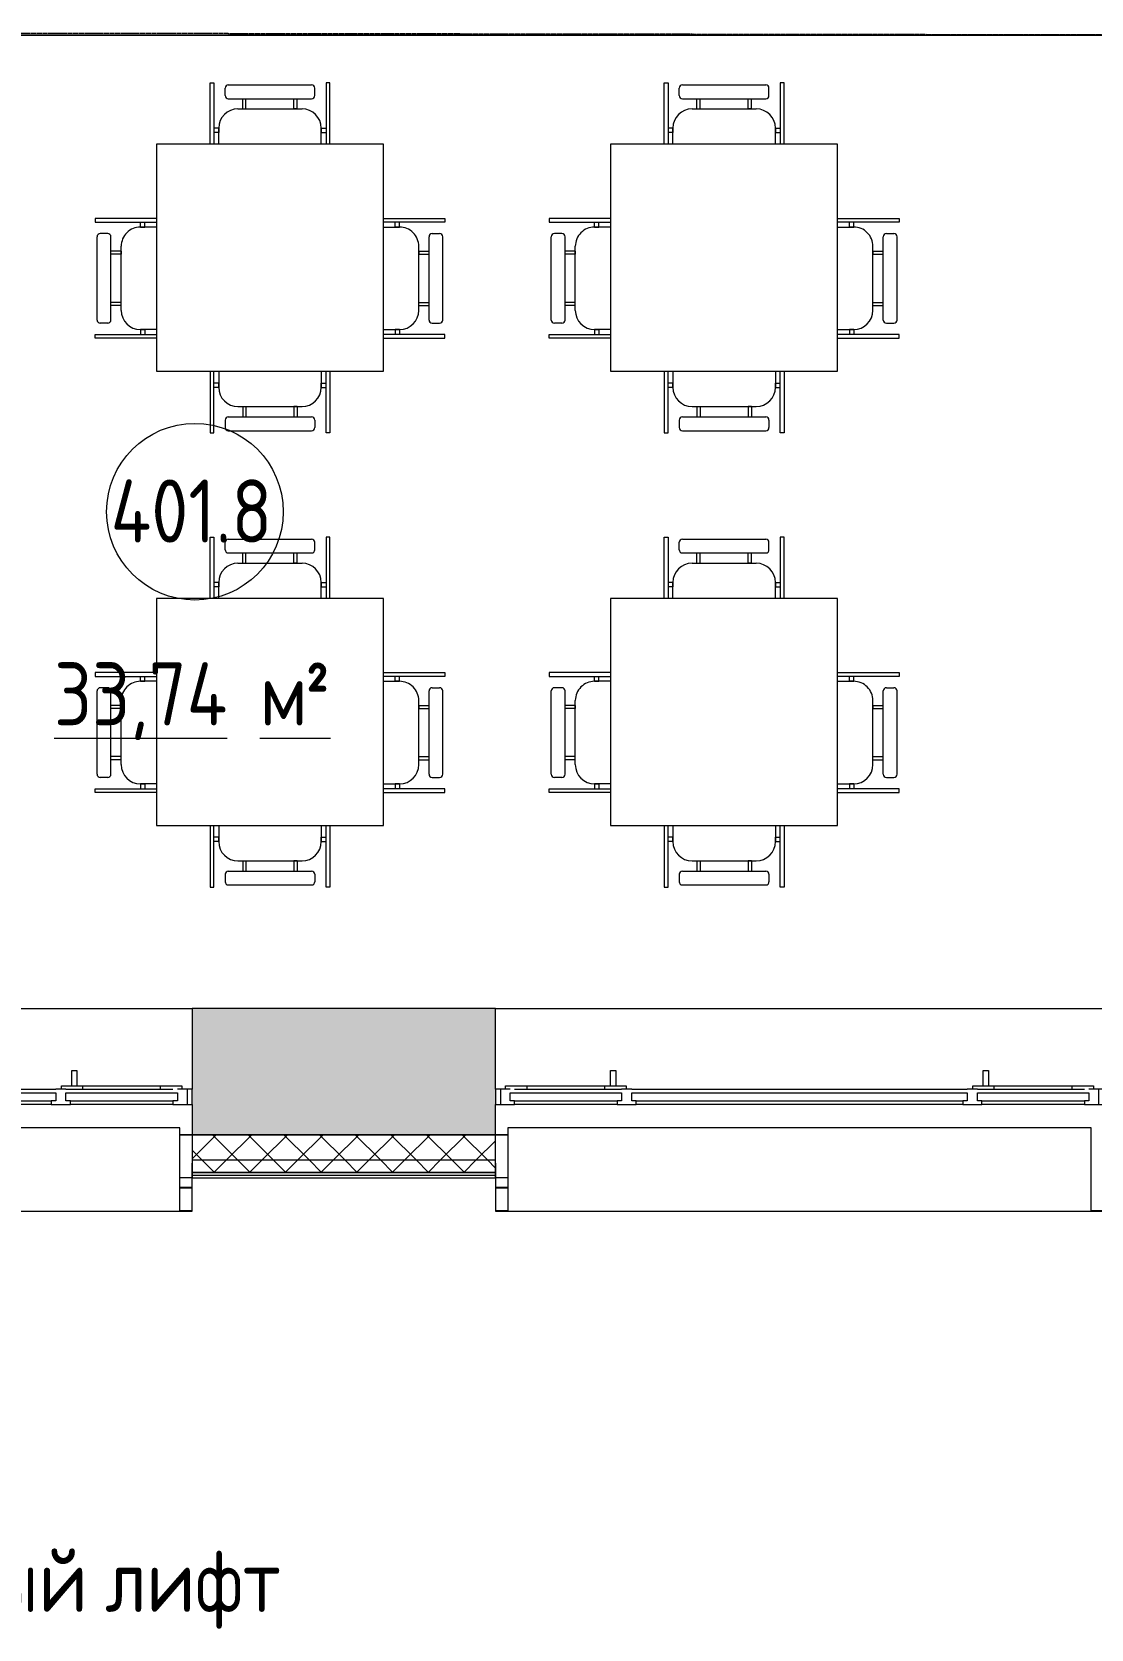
# Model space of a CAD drawing. Header units: millimetres. Extents: x -515342 to 330399, y -224905 to 507333.
# Drawn here: x -351023 to -346825, y 376351 to 382679 of the extents above; entities that cross this region are included whole.
import ezdxf

# ---------------------------------------------------------------- set-up
doc = ezdxf.new("R2010")
doc.units = ezdxf.units.MM
doc.linetypes.add('ASVP_Штриховая_ш3 п1_5', pattern=[4.5, 3, -1.5])
doc.layers.get('0').update_dxf_attribs({"lineweight": 0})
for name, color, linetype, lineweight in [('_ Окна', 7, 'Continuous', 0), ('Аннотация', 7, 'Continuous', 0), ('Витраж', 7, 'Continuous', 0), ('Линии разделители', 7, 'ASVP_Штриховая_ш3 п1_5', 0), ('Марки помещений', 7, 'Continuous', 0), ('Мебель', 7, 'Continuous', 0), ('Окна', 7, 'Continuous', 0), ('Перекрытие', 7, 'Continuous', 0), ('Стены внутренние', 7, 'Continuous', 0), ('Стены наружные', 7, 'Continuous', 0), ('Стены несущие', 7, 'Continuous', 0), ('Стены отделка', 7, 'Continuous', 0), ('Стены штриховка', 7, 'Continuous', 0)]:
    doc.layers.add(name, color=color, linetype=linetype, lineweight=lineweight)
doc.styles.add('GOST Common_1', font='', dxfattribs={"width": 0.9, "height": 250})
doc.styles.add('GOST Common_2', font='', dxfattribs={"width": 0.9, "height": 250})
doc.styles.get('GOST Common_1').set_extended_font_data('GOST Common')
doc.styles.get('GOST Common_2').set_extended_font_data('GOST Common')
pattern_1 = [(45, (0, 0), (-70.71068, 70.71068), []), (135, (0, 0), (-70.71068, -70.71068), [])]

# ---------------------------------------------------------------- blocks, each defined once
blk = doc.blocks.new('Окно_ПВХ_3Створки_1Фрамуга-верх - АР_Окно_ОП_1820_h_х2370_3ст2фр-в-9695517-О_АР_П_4__10_050_План 4 этажа')
at = {"layer": '_ Окна'}
for p, q in [((-1129, 130), (-1205, 130)), ((-1205, 130), (-1205, 70)), ((-1185, 70), (-1185, 130)), ((-1129, 116), (-1129, 130)), ((-647, 130), (-723, 130)), ((-723, 130), (-723, 116)), ((-647, 116), (-647, 130)), ((723, 130), (647, 130)), ((647, 130), (647, 116)), ((723, 116), (723, 130)), ((1129, 130), (1129, 116)), ((1205, 130), (1129, 130)), ((1185, 70), (1185, 130)), ((1205, 70), (1205, 130)), ((-1205, 70), (-1147, 70)), ((-1165, 56), (-1165, 70)), ((-1147, 84), (-1147, 116)), ((-1147, 116), (-1129, 116)), ((-705, 84), (-1147, 84)), ((-723, 116), (-1129, 116)), ((-1080, 70), (-1080, 56)), ((-772, 70), (-772, 56)), ((-723, 116), (-705, 116)), ((-705, 116), (-705, 84)), ((-705, 70), (-665, 70)), ((-687, 70), (-687, 56)), ((-665, 84), (-665, 116)), ((-665, 116), (-647, 116)), ((665, 84), (-665, 84)), ((647, 116), (-647, 116)), ((647, 116), (665, 116)), ((665, 116), (665, 84)), ((665, 70), (705, 70)), ((687, 56), (687, 70)), ((705, 84), (705, 116)), ((705, 116), (723, 116)), ((1147, 84), (705, 84)), ((1129, 116), (723, 116)), ((772, 70), (772, 56)), ((1080, 70), (1080, 56)), ((1129, 116), (1147, 116)), ((1147, 116), (1147, 84)), ((1147, 70), (1205, 70)), ((1165, 70), (1165, 56)), ((-1080, 56), (-1165, 56)), ((-687, 56), (-772, 56)), ((772, 56), (687, 56)), ((1165, 56), (1080, 56))]:
    blk.add_line(p, q, dxfattribs=at)
at = {"layer": 'Окна'}
for p, q in [((-1129, 130), (-723, 130)), ((-647, 130), (647, 130)), ((723, 130), (1129, 130)), ((-705, 70), (-1129, 70)), ((665, 70), (-665, 70)), ((1129, 70), (705, 70)), ((-772, 56), (-1080, 56)), ((-748.5, -4), (-748.5, 56)), ((-728.5, 56), (-728.5, -4)), ((728.5, -4), (728.5, 56)), ((748.5, 56), (748.5, -4)), ((1080, 56), (772, 56)), ((-728.5, -4), (-748.5, -4)), ((748.5, -4), (728.5, -4))]:
    blk.add_line(p, q, dxfattribs=at)
blk = doc.blocks.new('Прямоугольный импост - АР_Откос_Металлический_50х330 Белый Правый-9899489-О_АР_П_4__10_050_План 4 этажа')
at = {"layer": 'Витраж'}
for p, q in [((-49, -39), (-1, -39)), ((-1, -40), (-49, -40))]:
    blk.add_line(p, q, dxfattribs=at)
blk = doc.blocks.new('Прямоугольный импост - АР_Откос_Металлический_50х330 Коричневый Левый-9899768-О_АР_П_4__10_050_План 4 этажа')
at = {"layer": 'Витраж'}
for p, q in [((-1, -39), (-49, -39)), ((-49, -40), (-1, -40))]:
    blk.add_line(p, q, dxfattribs=at)
blk = doc.blocks.new('Прямоугольный импост - АР_Откос_Металлический_50х330 Белый Левый-9898758-О_АР_П_4__10_050_План 4 этажа')
at = {"layer": 'Витраж'}
for p, q in [((27635.9, 2502.5), (25325.9, 2502.5)), ((25325.9, 2172.5), (27635.9, 2172.5))]:
    blk.add_line(p, q, dxfattribs=at)
blk = doc.blocks.new('Прямоугольный импост - АР_Откос_Металлический_50х330 Белый Правый-V9-О_АР_П_4__10_050_План 4 этажа')
at = {"layer": 'Витраж', "lineweight": 18}
for p, q in [((-50, -40), (-50, 290)), ((-50, 290), (-49, 290)), ((-49, 290), (-49, -39)), ((-1, -39), (-1, 150)), ((-1, 150), (0, 150)), ((0, 150), (0, -40)), ((0, -40), (-50, -40)), ((-49, -39), (-1, -39))]:
    blk.add_line(p, q, dxfattribs=at)
blk = doc.blocks.new('Прямоугольный импост - АР_Откос_Металлический_50х330 Белый Левый-V10-О_АР_П_4__10_050_План 4 этажа')
at = {"layer": 'Витраж', "lineweight": 18}
for p, q in [((-50, 290), (-50, -40)), ((-49, 290), (-50, 290)), ((-49, -39), (-49, 290)), ((0, 150), (-1, 150)), ((-1, 150), (-1, -39)), ((0, -40), (0, 150)), ((-50, -40), (0, -40)), ((-1, -39), (-49, -39))]:
    blk.add_line(p, q, dxfattribs=at)
blk = doc.blocks.new('СД_Люблино_Фасады_rvt-1-О_АР_П_4__10_050_План 4 этажа')
at = {"layer": 'Стены внутренние'}
h = blk.add_hatch(dxfattribs=at)
h.set_pattern_fill('FP_1', color=256, style=0, pattern_type=2)
h.set_pattern_definition([(45, (0, 0), (-224.5064, 224.5064), []), (45, (224.5, 0), (-224.5064, 224.5064), [396.875, -79.375, 3.353, -76.022])])
h.paths.add_polyline_path([(85325, 2475), (85325, 2975), (84034.6, 2975), (84034.6, 2475), (84733.5, 2475)])
h.paths.add_polyline_path([(82424.6, 2475), (82424.6, 2975), (80024.6, 2975), (80024.6, 2475), (82179, 2475)])
h.paths.add_polyline_path([(77581, 2475), (77614.6, 2475), (77614.6, 2975), (76428.8, 2975), (76428.8, 2475), (76559.2, 2475)])
h.paths.add_polyline_path([(74004.7, 2475), (74018.8, 2475), (74018.8, 2975), (71654.3, 2975), (71654.3, 2475), (73493.8, 2475)])
h.paths.add_polyline_path([(69917.5, 2475), (70044.3, 2475), (70044.3, 2975), (68833.2, 2975), (68833.2, 2475), (69406.6, 2475)])
h.paths.add_polyline_path([(67223.2, 2475), (67223.2, 2975), (66055, 2975), (66055, 2475), (66852.1, 2475)])
h.paths.add_polyline_path([(64445, 2475), (64445, 2975), (63279.5, 2975), (63279.5, 2475), (64297.6, 2475)])
h.paths.add_polyline_path([(61669.5, 2475), (61669.5, 2975), (59270, 2975), (59270, 2475), (61232.2, 2475)])
h.paths.add_polyline_path([(56860, 2475), (56860, 2975), (55705, 2975), (55705, 2475), (56634.1, 2475)])
h.paths.add_polyline_path([(53295, 2475), (53295, 2975), (52107.5, 2975), (52107.5, 2475), (53057.8, 2475)])
h.paths.add_polyline_path([(49481.5, 2475), (49697.5, 2475), (49697.5, 2975), (48505, 2975), (48505, 2475), (48970.6, 2475)])
h.paths.add_polyline_path([(46095, 2475), (46095, 2975), (44880, 2975), (44880, 2475), (45905.2, 2475)])
h.paths.add_polyline_path([(42329, 2475), (42470, 2475), (42470, 2975), (40100.1, 2975), (40100.1, 2475), (41818.1, 2475)])
h.paths.add_polyline_path([(38241.8, 2475), (38490.1, 2475), (38490.1, 2975), (37284.2, 2975), (37284.2, 2475), (37730.9, 2475)])
h.paths.add_polyline_path([(35674.2, 2475), (35674.2, 2975), (34486.9, 2975), (34486.9, 2475), (35177, 2475)])
h.paths.add_polyline_path([(32876.9, 2475), (32876.9, 2975), (31722.6, 2975), (31722.6, 2475), (32621.9, 2475)])
h.paths.add_polyline_path([(30067.4, 2475), (30112.6, 2475), (30112.6, 2975), (27685.9, 2975), (27685.9, 2475), (29556.5, 2475)])
h.paths.add_polyline_path([(25275.9, 2475), (25275.9, 2975), (24073.4, 2975), (24073.4, 2475), (24958.4, 2475)])
h.paths.add_polyline_path([(21382.1, 2475), (21663.4, 2475), (21663.4, 2975), (19290.9, 2975), (19290.9, 2475), (19338.5, 2475)])
h.paths.add_polyline_path([(17680.9, 2475), (17680.9, 2975), (16335, 2975), (16335, 2475), (17294.9, 2475)])
at = {"layer": 'Стены наружные'}
h = blk.add_hatch(dxfattribs=at)
h.set_pattern_fill('FP_2', color=256, style=0, pattern_type=2)
h.set_pattern_definition(pattern_1)
h.paths.add_polyline_path([(41405, 2375), (41405, 2475), (40100.1, 2475), (40100.1, 2375), (40796.3, 2375)])
h.paths.add_polyline_path([(38490.1, 2375), (38490.1, 2475), (37284.2, 2475), (37284.2, 2375), (38241.8, 2375)])
h.paths.add_polyline_path([(35674.2, 2375), (35674.2, 2475), (34486.9, 2475), (34486.9, 2375), (34665.5, 2375)])
h.paths.add_polyline_path([(32621.9, 2375), (32876.9, 2375), (32876.9, 2475), (31672.6, 2475), (31672.6, 2375), (32111, 2375)])
h.paths.add_polyline_path([(30067.4, 2375), (30162.6, 2375), (30162.6, 2475), (27685.9, 2475), (27685.9, 2375), (29556.5, 2375)])
h.paths.add_polyline_path([(25275.9, 2375), (25275.9, 2475), (24073.4, 2475), (24073.4, 2375), (24958.4, 2375)])
h.paths.add_polyline_path([(21663.4, 2375), (21663.4, 2475), (19290.9, 2475), (19290.9, 2375), (21382.1, 2375)])
h.paths.add_polyline_path([(17680.9, 2375), (17680.9, 2475), (16335, 2475), (16335, 2375), (17294.9, 2375)])
h = blk.add_hatch(dxfattribs=at)
h.set_pattern_fill('FP_2', color=256, style=0, pattern_type=2)
h.set_pattern_definition(pattern_1)
h.paths.add_polyline_path([(41405, 2325), (41405, 2375), (40100.1, 2375), (40100.1, 2325), (41385, 2325)])
h.paths.add_polyline_path([(38490.1, 2325), (38490.1, 2375), (37284.2, 2375), (37284.2, 2325), (38241.8, 2325)])
h.paths.add_polyline_path([(35674.2, 2325), (35674.2, 2375), (34486.9, 2375), (34486.9, 2325), (34665.5, 2325)])
h.paths.add_polyline_path([(32621.9, 2325), (32876.9, 2325), (32876.9, 2375), (31672.6, 2375), (31672.6, 2325), (32111, 2325)])
h.paths.add_polyline_path([(30162.6, 2325), (30162.6, 2375), (27685.9, 2375), (27685.9, 2325), (30067.4, 2325)])
h.paths.add_polyline_path([(25275.9, 2325), (25275.9, 2375), (24073.4, 2375), (24073.4, 2325), (24958.4, 2325)])
h.paths.add_polyline_path([(21663.4, 2325), (21663.4, 2375), (19290.9, 2375), (19290.9, 2325), (21382.1, 2325)])
h.paths.add_polyline_path([(17680.9, 2325), (17680.9, 2375), (16435, 2375), (16435, 2325), (17294.9, 2325)])
at = {"layer": 'Стены внутренние'}
for p, q in [((21663.4, 2975), (24073.4, 2975)), ((25275.9, 2975), (27685.9, 2975)), ((24073.4, 2475), (24024.4, 2475)), ((25324.9, 2475), (25275.9, 2475)), ((24072.4, 2304.9), (24024.4, 2304.9)), ((25324.9, 2304.9), (25276.9, 2304.9))]:
    blk.add_line(p, q, dxfattribs=at)
at = {"layer": 'Стены наружные'}
for p, q in [((24024.4, 2475), (24073.4, 2475)), ((25275.9, 2475), (25324.9, 2475))]:
    blk.add_line(p, q, dxfattribs=at)
at = {"layer": 'Стены несущие'}
for p, q in [((25275.9, 2975), (24073.4, 2975)), ((24073.4, 2975), (24073.4, 2655)), ((25275.9, 2655), (25275.9, 2975)), ((24073.4, 2595), (24073.4, 2475)), ((25275.9, 2475), (25275.9, 2595)), ((24073.4, 2475), (25275.9, 2475))]:
    blk.add_line(p, q, dxfattribs=at)
at = {"layer": 'Стены отделка', "lineweight": 9}
for p, q in [((25275.9, 2475), (24073.4, 2475)), ((24073.4, 2475), (24073.4, 2375)), ((25275.9, 2375), (25275.9, 2475)), ((24073.4, 2375), (24073.4, 2325)), ((25275.9, 2325), (25275.9, 2375)), ((24073.4, 2324.9), (24073.4, 2314.9)), ((24073.4, 2314.9), (24073.4, 2304.9)), ((24073.4, 2304.9), (25275.9, 2304.9)), ((25275.9, 2314.9), (25275.9, 2324.9)), ((25275.9, 2304.9), (25275.9, 2314.9))]:
    blk.add_line(p, q, dxfattribs=at)
at = {"layer": 'Стены штриховка'}
for p, q in [((24073.4, 2375), (25275.9, 2375)), ((24073.4, 2325), (25275.9, 2325)), ((25275.9, 2324.9), (24073.4, 2324.9)), ((24073.4, 2314.9), (25275.9, 2314.9))]:
    blk.add_line(p, q, dxfattribs=at)
at = {"layer": 'Витраж', "lineweight": 9}
for name, p in [('Прямоугольный импост - АР_Откос_Металлический_50х330 Белый Левый-9898758-О_АР_П_4__10_050_План 4 этажа', (-3612.5, 0)), ('Прямоугольный импост - АР_Откос_Металлический_50х330 Белый Левый-V10-О_АР_П_4__10_050_План 4 этажа', (24073.4, 2212.5)), ('Прямоугольный импост - АР_Откос_Металлический_50х330 Белый Левый-9898758-О_АР_П_4__10_050_План 4 этажа', (0, 0)), ('Прямоугольный импост - АР_Откос_Металлический_50х330 Белый Левый-V10-О_АР_П_4__10_050_План 4 этажа', (27685.9, 2212.5)), ('Прямоугольный импост - АР_Откос_Металлический_50х330 Коричневый Левый-9899768-О_АР_П_4__10_050_План 4 этажа', (24073.4, 2304.9))]:
    blk.add_blockref(name, p, dxfattribs=at)
at = {"layer": 'Витраж', "lineweight": 9, "extrusion": (0, 0, -1)}
for name, p in [('Прямоугольный импост - АР_Откос_Металлический_50х330 Белый Правый-V9-О_АР_П_4__10_050_План 4 этажа', (-25275.9, 2212.5)), ('Прямоугольный импост - АР_Откос_Металлический_50х330 Белый Правый-9899489-О_АР_П_4__10_050_План 4 этажа', (-25275.9, 2305))]:
    blk.add_blockref(name, p, dxfattribs=at)
at = {"layer": 'Окна', "lineweight": 9, "rotation": 180}
for p in [(22868.4, 2725), (26480.9, 2725)]:
    blk.add_blockref('Окно_ПВХ_3Створки_1Фрамуга-верх - АР_Окно_ОП_1820_h_х2370_3ст2фр-в-9695517-О_АР_П_4__10_050_План 4 этажа', p, dxfattribs=at)
blk = doc.blocks.new('Стол-Прямоугольный - 900х900 мм-8748101-О_АР_П_4__10_050_План 4 этажа')
at = {"layer": 'Мебель'}
for p, q in [((450, 450), (-450, 450)), ((-450, 450), (-450, -450)), ((450, -450), (450, 450)), ((-450, -450), (450, -450))]:
    blk.add_line(p, q, dxfattribs=at)
blk = doc.blocks.new('Стул-Штабель - Стул-Штабель-8766705-О_АР_П_4__10_050_План 4 этажа')
at = {"layer": 'Мебель'}
for p, q in [((-416.6, 108.9), (-416.6, -134.5)), ((-401.3, -134.5), (-401.3, 108.9)), ((-382.2, 108.9), (-382.2, 45.4)), ((24.2, 108.9), (24.2, 45.4)), ((43.2, -134.5), (43.2, 108.9)), ((58.6, 108.9), (58.6, -134.5)), ((-401.3, 45.4), (-401.3, 62.4)), ((-382.2, 62.4), (-401.3, 62.4)), ((-382.2, 45.4), (-401.3, 45.4)), ((-382.2, 45.4), (-382.2, 62.4)), ((24.2, 62.4), (43.2, 62.4)), ((24.2, 45.4), (24.2, 62.4)), ((24.2, 45.4), (43.2, 45.4)), ((43.2, 45.4), (43.2, 62.4)), ((-306, -30.8), (-52, -30.8)), ((-286.9, -30.8), (-286.9, -71.4)), ((-286.9, -30.8), (-274.2, -30.8)), ((-274.2, -30.8), (-274.2, -71.4)), ((-83.8, -30.8), (-83.8, -71.4)), ((-71.1, -30.8), (-83.8, -30.8)), ((-71.1, -30.8), (-71.1, -71.4)), ((-356.8, -84.1), (-356.8, -113.6)), ((-344.1, -71.4), (-13.9, -71.4)), ((-344.1, -126.3), (-13.9, -126.3)), ((-1.2, -84.1), (-1.2, -113.6)), ((-416.6, -134.5), (-401.3, -134.5)), ((58.6, -134.5), (43.2, -134.5))]:
    blk.add_line(p, q, dxfattribs=at)
for centre, radius, start, end in [((-306, 45.4), 76.2, 180, 270), ((-52, 45.4), 76.2, 270, 0), ((-344.1, -84.1), 12.7, 90, 180), ((-344.1, -113.6), 12.7, 180, 270), ((-13.9, -84.1), 12.7, 360, 90), ((-13.9, -113.6), 12.7, 270, 0)]:
    blk.add_arc(centre, radius, start, end, dxfattribs=at)
blk = doc.blocks.new('Стул-Штабель - Стул-Штабель-8767036-О_АР_П_4__10_050_План 4 этажа')
at = {"layer": 'Мебель'}
for p, q in [((-416.6, -108.9), (-416.6, 134.5)), ((-416.6, 134.5), (-401.3, 134.5)), ((-401.3, 134.5), (-401.3, -108.9)), ((43.2, 134.5), (43.2, -108.9)), ((58.6, 134.5), (43.2, 134.5)), ((58.6, -108.9), (58.6, 134.5)), ((-356.8, 84.1), (-356.8, 113.6)), ((-344.1, 126.3), (-13.9, 126.3)), ((-344.1, 71.4), (-13.9, 71.4)), ((-286.9, 30.8), (-286.9, 71.4)), ((-274.2, 30.8), (-274.2, 71.4)), ((-83.8, 30.8), (-83.8, 71.4)), ((-71.1, 30.8), (-71.1, 71.4)), ((-1.2, 84.1), (-1.2, 113.6)), ((-306, 30.8), (-52, 30.8)), ((-286.9, 30.8), (-274.2, 30.8)), ((-71.1, 30.8), (-83.8, 30.8)), ((-401.3, -45.4), (-401.3, -62.4)), ((-382.2, -45.4), (-401.3, -45.4)), ((-382.2, -62.4), (-401.3, -62.4)), ((-382.2, -45.4), (-382.2, -62.4)), ((-382.2, -108.9), (-382.2, -45.4)), ((24.2, -45.4), (24.2, -62.4)), ((24.2, -45.4), (43.2, -45.4)), ((24.2, -108.9), (24.2, -45.4)), ((24.2, -62.4), (43.2, -62.4)), ((43.2, -45.4), (43.2, -62.4))]:
    blk.add_line(p, q, dxfattribs=at)
for centre, radius, start, end in [((-344.1, 113.6), 12.7, 90, 180), ((-344.1, 84.1), 12.7, 180, 270), ((-13.9, 113.6), 12.7, 360, 90), ((-13.9, 84.1), 12.7, 270, 0), ((-306, -45.4), 76.2, 90, 180), ((-52, -45.4), 76.2, 360, 90)]:
    blk.add_arc(centre, radius, start, end, dxfattribs=at)
blk = doc.blocks.new('Стул-Штабель - Стул-Штабель-V26-О_АР_П_4__10_050_План 4 этажа')
at = {"layer": 'Мебель'}
for p, q in [((-416.6, 108.9), (-416.6, -134.5)), ((-401.3, -134.5), (-401.3, 108.9)), ((-382.2, 108.9), (-382.2, 45.4)), ((24.2, 108.9), (24.2, 45.4)), ((43.2, -134.5), (43.2, 108.9)), ((58.6, 108.9), (58.6, -134.5)), ((-401.3, 45.4), (-401.3, 62.4)), ((-382.2, 62.4), (-401.3, 62.4)), ((-382.2, 45.4), (-401.3, 45.4)), ((-382.2, 45.4), (-382.2, 62.4)), ((24.2, 62.4), (43.2, 62.4)), ((24.2, 45.4), (24.2, 62.4)), ((24.2, 45.4), (43.2, 45.4)), ((43.2, 45.4), (43.2, 62.4)), ((-306, -30.8), (-52, -30.8)), ((-286.9, -30.8), (-286.9, -71.4)), ((-286.9, -30.8), (-274.2, -30.8)), ((-274.2, -30.8), (-274.2, -71.4)), ((-83.8, -30.8), (-83.8, -71.4)), ((-71.1, -30.8), (-83.8, -30.8)), ((-71.1, -30.8), (-71.1, -71.4)), ((-356.8, -84.1), (-356.8, -113.6)), ((-344.1, -71.4), (-13.9, -71.4)), ((-344.1, -126.3), (-13.9, -126.3)), ((-1.2, -84.1), (-1.2, -113.6)), ((-416.6, -134.5), (-401.3, -134.5)), ((58.6, -134.5), (43.2, -134.5))]:
    blk.add_line(p, q, dxfattribs=at)
for centre, radius, start, end in [((-306, 45.4), 76.2, 180, 270), ((-52, 45.4), 76.2, 270, 0), ((-344.1, -84.1), 12.7, 90, 180), ((-344.1, -113.6), 12.7, 180, 270), ((-13.9, -84.1), 12.7, 360, 90), ((-13.9, -113.6), 12.7, 270, 0)]:
    blk.add_arc(centre, radius, start, end, dxfattribs=at)
blk = doc.blocks.new('Стул-Штабель - Стул-Штабель-V27-О_АР_П_4__10_050_План 4 этажа')
at = {"layer": 'Мебель'}
for p, q in [((-416.6, -108.9), (-416.6, 134.5)), ((-416.6, 134.5), (-401.3, 134.5)), ((-401.3, 134.5), (-401.3, -108.9)), ((43.2, 134.5), (43.2, -108.9)), ((58.6, 134.5), (43.2, 134.5)), ((58.6, -108.9), (58.6, 134.5)), ((-356.8, 84.1), (-356.8, 113.6)), ((-344.1, 126.3), (-13.9, 126.3)), ((-344.1, 71.4), (-13.9, 71.4)), ((-286.9, 30.8), (-286.9, 71.4)), ((-274.2, 30.8), (-274.2, 71.4)), ((-83.8, 30.8), (-83.8, 71.4)), ((-71.1, 30.8), (-71.1, 71.4)), ((-1.2, 84.1), (-1.2, 113.6)), ((-306, 30.8), (-52, 30.8)), ((-286.9, 30.8), (-274.2, 30.8)), ((-71.1, 30.8), (-83.8, 30.8)), ((-401.3, -45.4), (-401.3, -62.4)), ((-382.2, -45.4), (-401.3, -45.4)), ((-382.2, -62.4), (-401.3, -62.4)), ((-382.2, -45.4), (-382.2, -62.4)), ((-382.2, -108.9), (-382.2, -45.4)), ((24.2, -45.4), (24.2, -62.4)), ((24.2, -45.4), (43.2, -45.4)), ((24.2, -108.9), (24.2, -45.4)), ((24.2, -62.4), (43.2, -62.4)), ((43.2, -45.4), (43.2, -62.4))]:
    blk.add_line(p, q, dxfattribs=at)
for centre, radius, start, end in [((-344.1, 113.6), 12.7, 90, 180), ((-344.1, 84.1), 12.7, 180, 270), ((-13.9, 113.6), 12.7, 360, 90), ((-13.9, 84.1), 12.7, 270, 0), ((-306, -45.4), 76.2, 90, 180), ((-52, -45.4), 76.2, 360, 90)]:
    blk.add_arc(centre, radius, start, end, dxfattribs=at)
blk = doc.blocks.new('ASVP_Марка_Помещение_ДваЗначения - Номер Площадь-685795-О_АР_П_4__10_050_План 4 этажа')
at = {"layer": 'Марки помещений'}
blk.add_circle((0, 0), 3.5, dxfattribs=at)

msp = doc.modelspace()

# ---------------------------------------------------------------- linework, layer by layer
at = {"layer": 'Линии разделители'}
msp.add_line((-354091.3745, 382679.2286), (-345508.6541, 382666.9286), dxfattribs=at)
at = {"layer": 'Перекрытие'}
for p, q in [((-354096.8897, 382666.9), (-345401.8897, 382666.9)), ((-345401.683, 382666.7219), (-354096.8897, 382666.7219))]:
    msp.add_line(p, q, dxfattribs=at)

# ---------------------------------------------------------------- block references
msp.add_blockref('СД_Люблино_Фасады_rvt-1-О_АР_П_4__10_050_План 4 этажа', (-374461.8897, 375834.4886))
at = {"layer": 'Марки помещений', "xscale": 99.99999999999993, "yscale": 99.99999999999993, "zscale": 99.99999999999993}
msp.add_blockref('ASVP_Марка_Помещение_ДваЗначения - Номер Площадь-685795-О_АР_П_4__10_050_План 4 этажа', (-350377.2299, 380778.1742), dxfattribs=at)
at = {"layer": 'Мебель'}
for name, p in [('Стул-Штабель - Стул-Штабель-V27-О_АР_П_4__10_050_План 4 этажа', (-349900.7474, 382343.4204)), ('Стул-Штабель - Стул-Штабель-V27-О_АР_П_4__10_050_План 4 этажа', (-348100.7474, 382343.4204)), ('Стол-Прямоугольный - 900х900 мм-8748101-О_АР_П_4__10_050_План 4 этажа', (-350079.7966, 381784.4886)), ('Стол-Прямоугольный - 900х900 мм-8748101-О_АР_П_4__10_050_План 4 этажа', (-348279.7966, 381784.4886)), ('Стул-Штабель - Стул-Штабель-V26-О_АР_П_4__10_050_План 4 этажа', (-349900.7474, 381225.5567)), ('Стул-Штабель - Стул-Штабель-V26-О_АР_П_4__10_050_План 4 этажа', (-348100.7474, 381225.5567)), ('Стул-Штабель - Стул-Штабель-V27-О_АР_П_4__10_050_План 4 этажа', (-349900.7474, 380543.4204)), ('Стул-Штабель - Стул-Штабель-V27-О_АР_П_4__10_050_План 4 этажа', (-348100.7474, 380543.4204)), ('Стол-Прямоугольный - 900х900 мм-8748101-О_АР_П_4__10_050_План 4 этажа', (-350079.7966, 379984.4886)), ('Стол-Прямоугольный - 900х900 мм-8748101-О_АР_П_4__10_050_План 4 этажа', (-348279.7966, 379984.4886)), ('Стул-Штабель - Стул-Штабель-V26-О_АР_П_4__10_050_План 4 этажа', (-349900.7474, 379425.5567)), ('Стул-Штабель - Стул-Штабель-V26-О_АР_П_4__10_050_План 4 этажа', (-348100.7474, 379425.5567))]:
    msp.add_blockref(name, p, dxfattribs=at)
for name, p, rotation in [('Стул-Штабель - Стул-Штабель-8767036-О_АР_П_4__10_050_План 4 этажа', (-350638.728, 381881.9225), 89.99999999999972), ('Стул-Штабель - Стул-Штабель-8766705-О_АР_П_4__10_050_План 4 этажа', (-349520.8651, 381881.9225), 89.99999999999993), ('Стул-Штабель - Стул-Штабель-8767036-О_АР_П_4__10_050_План 4 этажа', (-348838.728, 381881.9225), 89.99999999999972), ('Стул-Штабель - Стул-Штабель-8766705-О_АР_П_4__10_050_План 4 этажа', (-347720.8651, 381881.9225), 89.99999999999993), ('Стул-Штабель - Стул-Штабель-8767036-О_АР_П_4__10_050_План 4 этажа', (-350638.728, 380081.9225), 89.99999999999972), ('Стул-Штабель - Стул-Штабель-8766705-О_АР_П_4__10_050_План 4 этажа', (-349520.8651, 380081.9225), 89.99999999999993), ('Стул-Штабель - Стул-Штабель-8767036-О_АР_П_4__10_050_План 4 этажа', (-348838.728, 380081.9225), 89.99999999999972), ('Стул-Штабель - Стул-Штабель-8766705-О_АР_П_4__10_050_План 4 этажа', (-347720.8651, 380081.9225), 89.99999999999993)]:
    msp.add_blockref(name, p, dxfattribs=dict(at, rotation=rotation))

# ---------------------------------------------------------------- texts
at = {"layer": 'Аннотация', "char_height": 250, "attachment_point": 1, "style": 'GOST Common_1'}
for s, insert, width in [('Сервисный', (-352250.7767, 376668.7065), 1746.075375), ('лифт', (-350732.7298, 376668.7065), 880.252875)]:
    msp.add_mtext(s, dxfattribs=dict(at, insert=insert, width=width))
at = {"layer": 'Марки помещений', "char_height": 250, "attachment_point": 1}
for s, insert, width, style in [('401.8', (-350711.5871, 380905.8993), 822.531375, 'GOST Common_1'), ('\\L33,74 ', (-350935.6733, 380181.3688), 988.480687, 'GOST Common_1'), ('\\L\\fGOST Common|b0|i0|c238|p34|;\\W.9;\\L²', (-349941.5014, 380181.3688), 165.949312, 'GOST Common_2'), ('\\L\\fGOST Common|b0|i0|c204|p34|;\\W.9;\\Lм', (-350120.0952, 380181.3688), 216.455625, 'GOST Common_1')]:
    msp.add_mtext(s, dxfattribs=dict(at, insert=insert, width=width, style=style))

doc.saveas('drawing.dxf')
